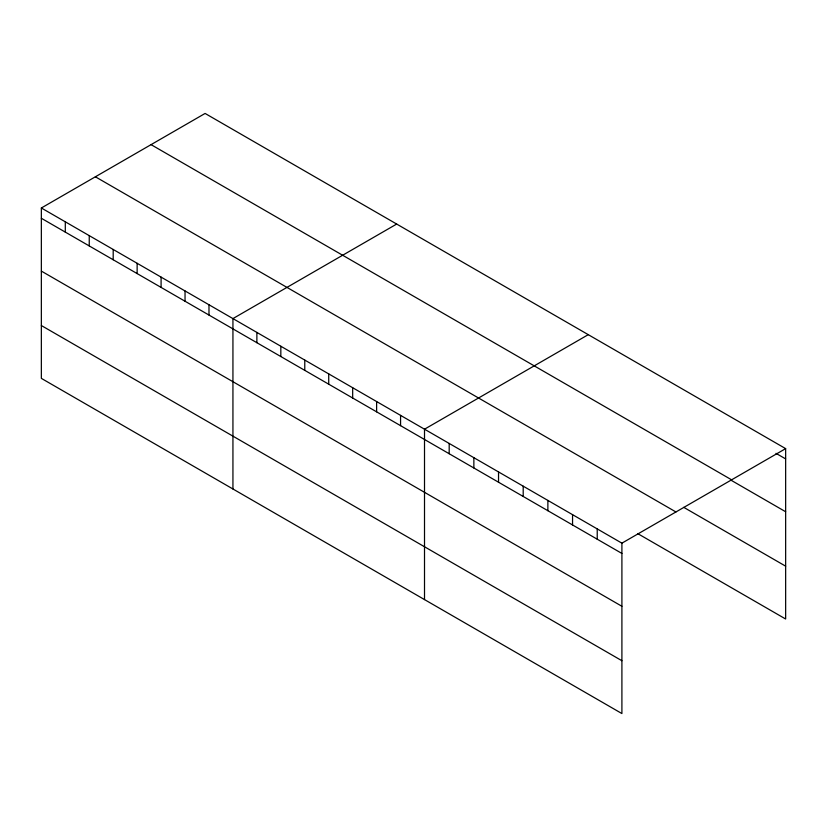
<?xml version="1.0" encoding="UTF-8"?>
<svg xmlns="http://www.w3.org/2000/svg" width="827" height="827" viewBox="0 0 827 827"><rect width="100%" height="100%" fill="white"/><g stroke="black" fill="none" stroke-linecap="round" stroke-linejoin="round"><path stroke-width="1.24" d="M621.904 606.284L621.904 543.163L41.35 207.99L41.35 378.373L621.904 713.556L621.904 606.284L41.35 271.101M637.607 533.539L785.65 619.009L785.65 448.627L205.096 113.444L41.35 207.99M396.681 224.055L232.935 318.591L232.935 488.984M588.266 334.666L424.509 429.203L424.509 599.596M621.904 543.163L785.65 448.627M775.995 453.33L785.65 458.913M151.062 144.642L731.616 479.825M730.944 480.156L785.65 511.748M683.743 507.344L785.65 566.175M95.384 176.792L675.938 511.965M41.35 218.276L621.904 553.449M41.35 325.538L621.904 660.721M597.228 528.918L597.228 539.204M572.553 514.673L572.553 524.959M547.877 500.428L547.877 510.714M523.202 486.183L523.202 496.469M498.536 471.938L498.536 482.224M473.861 457.693L473.861 467.979M449.185 443.448L449.185 453.734M400.568 415.381L400.568 425.667M376.616 401.55L376.616 411.836M352.674 387.729L352.674 398.014M328.722 373.897L328.722 384.183M304.77 360.076L304.77 370.362M280.829 346.244L280.829 356.53M256.877 332.423L256.877 342.709M208.983 304.77L208.983 315.056M185.041 290.949L185.041 301.224M161.089 277.117L161.089 287.403M137.137 263.296L137.137 273.572M113.196 249.465L113.196 259.75M89.244 235.643L89.244 245.919M65.302 221.812L65.302 232.098"/></g></svg>
